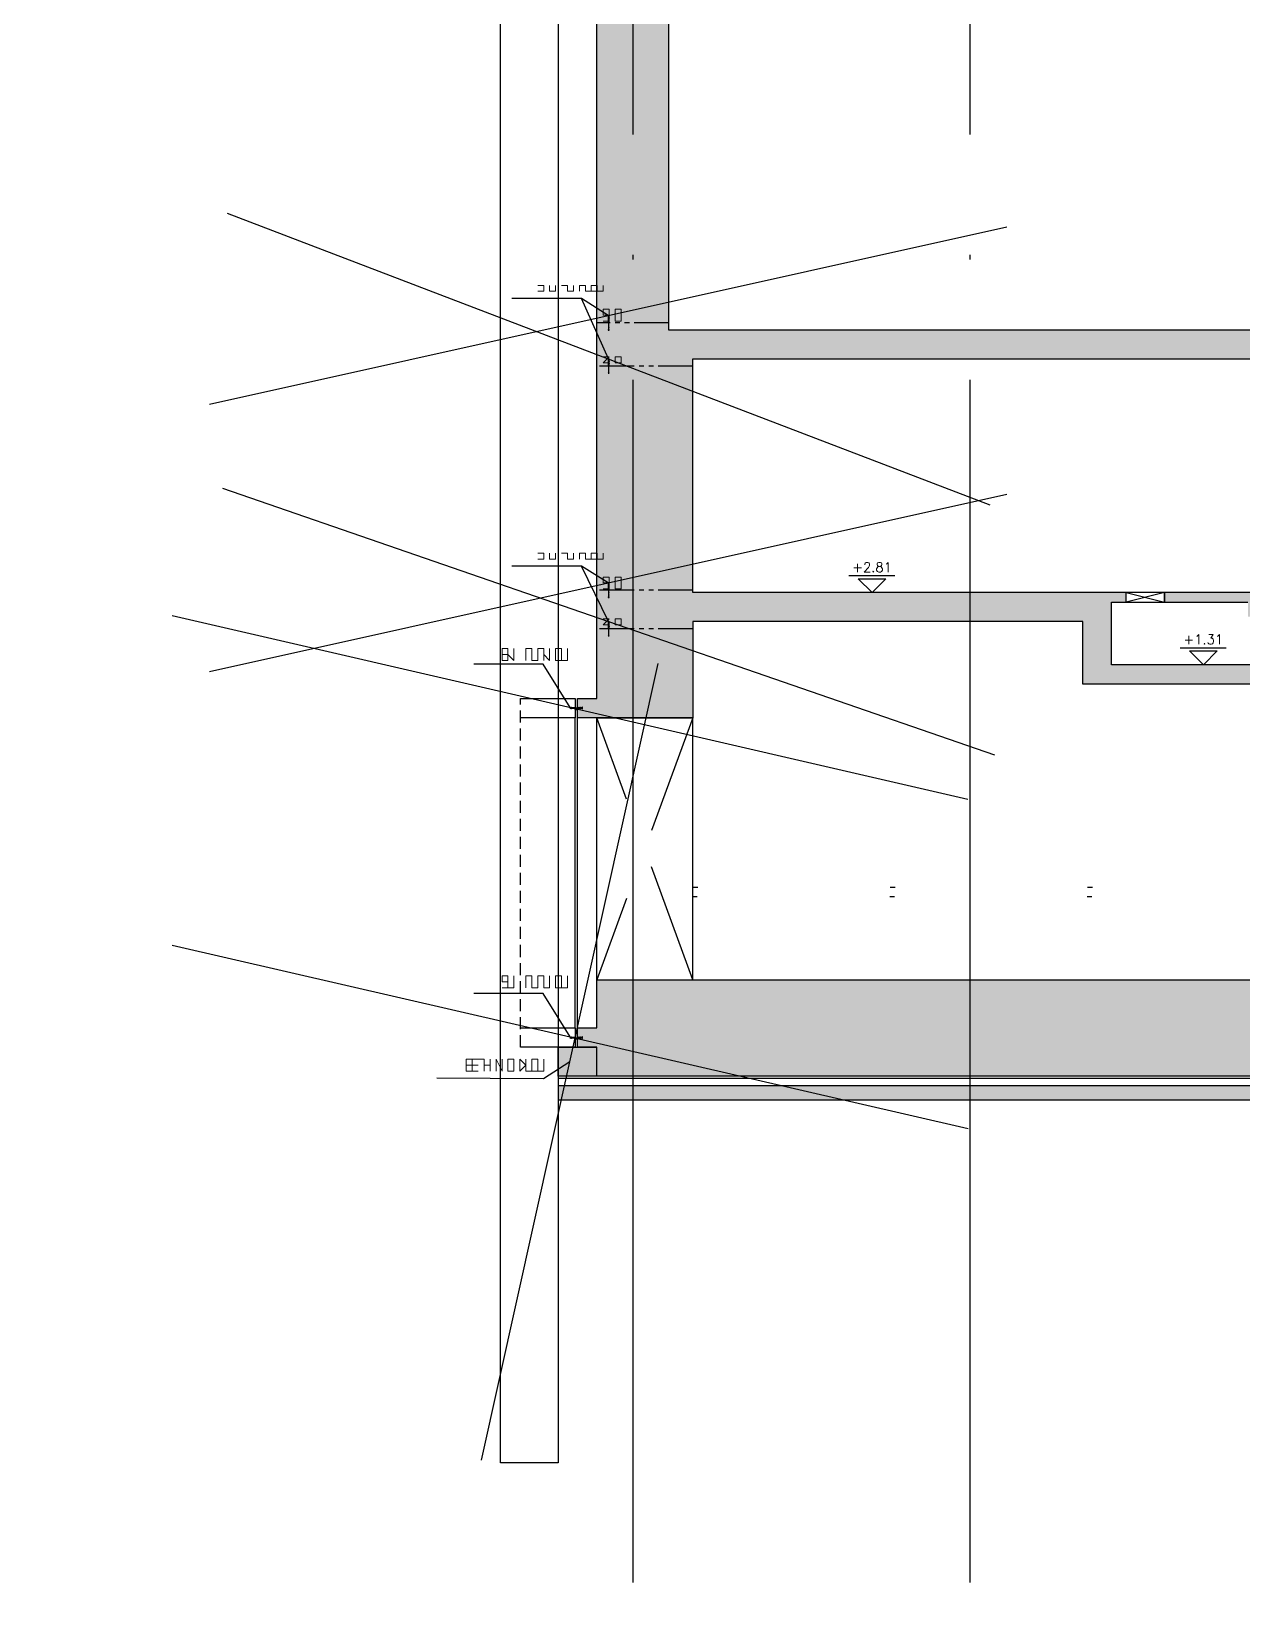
# Model space of a CAD drawing. Header units: millimetres. Extents: x 400382 to 401500, y 4543975 to 4544133.
# Drawn here: x 400897.22 to 400922.38, y 4544004.75 to 4544037.69 of the extents above; entities that cross this region are included whole.
import ezdxf
from ezdxf.enums import TextEntityAlignment as Align

# ---------------------------------------------------------------- set-up
doc = ezdxf.new("R2010")
doc.units = ezdxf.units.MM
for name, pattern in [('ACAD_ISO05W100', [33, 24, -3, 0, -3, 0, -3]), ('AKS', [3, 2.5, -0.25, 0, -0.25]), ('CIZGI', [0.4, 0.25, -0.15]), ('CONTINU', [0]), ('Dot', [4, 0, -4]), ('HIDDEN', [0.375, 0.25, -0.125]), ('UUC-ST-KAL-I05-101-U-000$0$ACAD_ISO05W100', [33, 24, -3, 0, -3, 0, -3])]:
    doc.linetypes.add(name, pattern=pattern)
for name, color, linetype in [('aks prota', 2, 'AKS'), ('görünüş prota', 4, 'Continuous'), ('inşaat derzi prota', 11, 'Continuous'), ('kesik prota', 2, 'CIZGI'), ('kesit prota', 1, 'Continuous'), ('kesit tarama prota', 252, 'Continuous'), ('kolon tarama prota', 252, 'Continuous'), ('kot prota', 4, 'Continuous'), ('not çizgisi prota', 4, 'Continuous'), ('PRT-CST-rc_level', 6, 'Continuous'), ('PRT-CST-rc_levermark', 4, 'Continuous'), ('st_s_su tutucu', 2, 'Continuous'), ('st_s_ölçü', 4, 'Continuous'), ('UUC-ST-KAL-I05-101-U-000$0$st_s_su tutucu', 2, 'Continuous')]:
    doc.layers.add(name, color=color, linetype=linetype)
doc.layers.add('PRT-KD-kazik', color=172, linetype='Continuous', lineweight=25)
doc.styles.add('OLCU', font='romanstw.shx')
doc.dimstyles.new('1-50', dxfattribs={"dimtxt": 10, "dimasz": 4, "dimexe": 4, "dimexo": 8, "dimgap": 4, "dimtad": 1, "dimdec": 1, "dimrnd": 0.05, "dimzin": 9, "dimdsep": 46, "dimtxsty": 'OLCU', "dimblk1": 'OBLIQUE', "dimblk2": 'OBLIQUE', "dimsah": 1, "dimcen": 2, "dimdle": 4, "dimclrd": 4, "dimclre": 4, "dimclrt": 3, "dimadec": 1, "dimazin": 0, "dimtfac": 1, "dimtdec": 1, "dimtix": 1, "dimtmove": 2, "dimatfit": 3, "dimldrblk": 'OBLIQUE', "dimfxl": 1, "dimtvp": 1, "dimtolj": 1, "dimtzin": 1, "dimarcsym": 0})

# ---------------------------------------------------------------- blocks, each defined once
blk = doc.blocks.new('_Oblique')
at = {"layer": 'st_s_ölçü', "lineweight": -2}
blk.add_line((-0.5, -0.5), (0.5, 0.5), dxfattribs=at)
blk = doc.blocks.new('KOTK5')
at = {"layer": 'PRT-CST-rc_levermark'}
blk.add_line((217, 160), (-213, 160), dxfattribs=at)
blk.add_lwpolyline([(130, 130), (-130, 130), (0, 0)], close=True, dxfattribs=at)
at = {"layer": 'PRT-CST-rc_level', "style": 'OLCU'}
blk.add_attdef('000.00', text='', height=90, dxfattribs=at).set_placement((0, 193), align=Align.CENTER)
blk = doc.blocks.new('D')
at = {"layer": 'st_s_su tutucu', "linetype": 'CONTINU', "ltscale": 0.2}
for p, q in [((-39987.8, 52508.2), (-39992.6, 52508.2)), ((-39992.6, 52508.2), (-39992.6, 52507.4)), ((-39992.6, 52507.4), (-39990.6, 52506.1)), ((-39992.6, 52449), (-39990.6, 52450.3)), ((-39992.6, 52448.2), (-39992.6, 52449)), ((-39987.8, 52448.2), (-39992.6, 52448.2)), ((-39990.6, 52478.7), (-39991.9, 52478.7)), ((-39991.9, 52478.7), (-39991.9, 52477.7)), ((-39991.9, 52477.7), (-39990.6, 52477.7)), ((-39990.6, 52498.5), (-39991.5, 52498.5)), ((-39991.5, 52498.5), (-39991.5, 52497.9)), ((-39991.5, 52497.9), (-39990.6, 52497.9)), ((-39990.6, 52488.5), (-39991.5, 52488.5)), ((-39991.5, 52488.5), (-39991.5, 52487.9)), ((-39991.5, 52487.9), (-39990.6, 52487.9)), ((-39991.5, 52467.9), (-39991.5, 52468.5)), ((-39991.5, 52468.5), (-39990.6, 52468.5)), ((-39990.6, 52467.9), (-39991.5, 52467.9)), ((-39991.5, 52457.9), (-39991.5, 52458.5)), ((-39991.5, 52458.5), (-39990.6, 52458.5)), ((-39990.6, 52457.9), (-39991.5, 52457.9)), ((-39990.6, 52506.1), (-39990.6, 52498.5)), ((-39990.6, 52497.9), (-39990.6, 52488.5)), ((-39990.6, 52487.9), (-39990.6, 52478.7)), ((-39990.6, 52468.5), (-39990.6, 52477.7)), ((-39990.6, 52458.5), (-39990.6, 52467.9)), ((-39990.6, 52450.3), (-39990.6, 52457.9)), ((-39989.8, 52506.1), (-39987.8, 52507.4)), ((-39989.8, 52498.5), (-39989.8, 52506.1)), ((-39988.9, 52498.5), (-39989.8, 52498.5)), ((-39989.8, 52488.5), (-39989.8, 52497.9)), ((-39989.8, 52497.9), (-39988.9, 52497.9)), ((-39988.9, 52488.5), (-39989.8, 52488.5)), ((-39989.8, 52478.7), (-39989.8, 52487.9)), ((-39989.8, 52487.9), (-39988.9, 52487.9)), ((-39988.5, 52478.7), (-39989.8, 52478.7)), ((-39989.8, 52477.7), (-39988.5, 52477.7)), ((-39989.8, 52477.7), (-39989.8, 52468.5)), ((-39989.8, 52468.5), (-39988.9, 52468.5)), ((-39988.9, 52467.9), (-39989.8, 52467.9)), ((-39989.8, 52467.9), (-39989.8, 52458.5)), ((-39989.8, 52458.5), (-39988.9, 52458.5)), ((-39988.9, 52457.9), (-39989.8, 52457.9)), ((-39989.8, 52457.9), (-39989.8, 52450.3)), ((-39989.8, 52450.3), (-39987.8, 52449)), ((-39988.9, 52497.9), (-39988.9, 52498.5)), ((-39988.9, 52487.9), (-39988.9, 52488.5)), ((-39988.9, 52468.5), (-39988.9, 52467.9)), ((-39988.9, 52458.5), (-39988.9, 52457.9)), ((-39988.5, 52477.7), (-39988.5, 52478.7)), ((-39987.8, 52507.4), (-39987.8, 52508.2)), ((-39987.8, 52449), (-39987.8, 52448.2))]:
    blk.add_line(p, q, dxfattribs=at)

msp = doc.modelspace()

# ---------------------------------------------------------------- hatches: boundary and pattern name
at = {"layer": 'kesit tarama prota'}
h = msp.add_hatch(color=256, dxfattribs=at)
h.dxf.hatch_style = 1
h.paths.add_polyline_path([(401014.165, 4544054.579), (400934.388, 4544054.579), (400934.388, 4544056.519), (400929.785, 4544056.519), (400929.785, 4544054.579), (400908.962, 4544054.579), (400908.962, 4544023.829), (400908.562, 4544023.829), (400908.562, 4544023.429), (400910.962, 4544023.429), (400910.962, 4544025.429), (400919.062, 4544025.429), (400919.062, 4544024.129), (400926.598, 4544024.129), (400926.598, 4544025.429), (401010.462, 4544025.429), (401010.462, 4544024.759), (401014.545, 4544024.759), (401014.545, 4544025.159), (401013.865, 4544025.159), (401013.865, 4544040.319), (401014.165, 4544040.319), (401014.165, 4544040.819), (400994.725, 4544040.819), (400994.725, 4544039.519), (400996.767, 4544039.519), (400996.767, 4544040.319), (401010.462, 4544040.319), (401010.462, 4544031.489), (401000.68, 4544031.489), (401000.68, 4544033.789), (401001.37, 4544033.789), (401001.37, 4544034.189), (400978.903, 4544034.189), (400978.903, 4544033.789), (400979.584, 4544033.789), (400979.584, 4544031.489), (400937.71, 4544031.489), (400950.406, 4544038.819), (400953.775, 4544038.819), (400953.775, 4544040.319), (400958.97, 4544040.319), (400958.97, 4544038.819), (400965.27, 4544038.819), (400965.27, 4544040.319), (400983.495, 4544040.319), (400983.495, 4544039.519), (400984.687, 4544039.519), (400984.687, 4544038.819), (400986.995, 4544038.819), (400994.638, 4544035.249), (400994.638, 4544035.827), (400989.836, 4544038.069), (400990.707, 4544038.069), (400991.546, 4544037.684), (400991.546, 4544038.029), (400991.546, 4544038.199), (400991.175, 4544038.199), (400991.175, 4544038.369), (400989.403, 4544038.369), (400989.403, 4544038.539), (400989.032, 4544038.539), (400989.032, 4544038.709), (400988.622, 4544038.709), (400988.622, 4544038.637), (400987.16, 4544039.319), (400985.538, 4544039.319), (400985.538, 4544040.819), (400965.957, 4544040.819), (400973.682, 4544045.279), (400977.705, 4544045.279), (400977.705, 4544046.779), (400984.007, 4544046.779), (400984.007, 4544045.779), (400985.028, 4544045.779), (400985.028, 4544046.779), (401014.165, 4544046.779), (401014.165, 4544047.279), (400974.881, 4544047.279), (400974.881, 4544047.129), (400974.591, 4544047.129), (400974.591, 4544046.959), (400974.301, 4544046.959), (400974.301, 4544046.789), (400974.011, 4544046.789), (400974.011, 4544046.619), (400973.721, 4544046.619), (400973.721, 4544046.449), (400973.431, 4544046.449), (400973.431, 4544046.279), (400973.141, 4544046.279), (400973.141, 4544046.109), (400972.851, 4544046.109), (400972.851, 4544045.939), (400972.561, 4544045.939), (400972.561, 4544045.769), (400972.271, 4544045.769), (400972.271, 4544045.599), (400971.981, 4544045.599), (400971.981, 4544045.429), (400971.691, 4544045.429), (400971.691, 4544045.259), (400971.401, 4544045.259), (400971.401, 4544045.089), (400970.211, 4544045.089), (400970.211, 4544044.919), (400969.921, 4544044.919), (400969.921, 4544044.749), (400969.631, 4544044.749), (400969.631, 4544044.579), (400969.341, 4544044.579), (400969.341, 4544044.409), (400969.051, 4544044.409), (400969.051, 4544044.239), (400968.761, 4544044.239), (400968.761, 4544044.069), (400968.471, 4544044.069), (400968.471, 4544043.899), (400968.181, 4544043.899), (400968.181, 4544043.729), (400967.891, 4544043.729), (400967.891, 4544043.559), (400967.601, 4544043.559), (400967.601, 4544043.389), (400967.311, 4544043.389), (400967.311, 4544043.219), (400967.021, 4544043.219), (400967.021, 4544043.049), (400966.731, 4544043.049), (400966.731, 4544042.879), (400965.541, 4544042.879), (400965.541, 4544042.709), (400965.251, 4544042.709), (400965.251, 4544042.539), (400964.961, 4544042.539), (400964.961, 4544042.369), (400964.671, 4544042.369), (400964.671, 4544042.199), (400964.381, 4544042.199), (400964.381, 4544042.029), (400964.091, 4544042.029), (400964.091, 4544041.859), (400963.801, 4544041.859), (400963.801, 4544041.689), (400963.511, 4544041.689), (400963.511, 4544041.519), (400963.221, 4544041.519), (400963.221, 4544041.349), (400962.931, 4544041.349), (400962.931, 4544041.179), (400962.641, 4544041.179), (400962.641, 4544041.009), (400962.351, 4544041.009), (400962.351, 4544040.819), (400960.595, 4544040.819), (400960.595, 4544040.619), (400962.361, 4544040.619), (400962.361, 4544039.319), (400959.47, 4544039.319), (400959.47, 4544040.619), (400959.795, 4544040.619), (400959.795, 4544040.819), (400952.483, 4544040.819), (400952.483, 4544040.669), (400952.193, 4544040.669), (400952.193, 4544040.499), (400951.903, 4544040.499), (400951.903, 4544040.329), (400951.613, 4544040.329), (400951.613, 4544040.159), (400951.323, 4544040.159), (400951.323, 4544039.989), (400951.033, 4544039.989), (400951.033, 4544039.819), (400950.743, 4544039.819), (400950.743, 4544039.649), (400950.453, 4544039.649), (400950.453, 4544039.479), (400950.163, 4544039.479), (400950.163, 4544039.309), (400949.873, 4544039.309), (400949.873, 4544039.139), (400949.583, 4544039.139), (400949.583, 4544038.969), (400949.293, 4544038.969), (400949.293, 4544038.799), (400949.003, 4544038.799), (400949.003, 4544038.629), (400948.713, 4544038.629), (400948.713, 4544038.459), (400947.513, 4544038.459), (400947.513, 4544038.289), (400947.223, 4544038.289), (400947.223, 4544038.119), (400946.933, 4544038.119), (400946.933, 4544037.949), (400946.643, 4544037.949), (400946.643, 4544037.779), (400946.353, 4544037.779), (400946.353, 4544037.609), (400946.063, 4544037.609), (400946.063, 4544037.439), (400945.773, 4544037.439), (400945.773, 4544037.269), (400945.483, 4544037.269), (400945.483, 4544037.099), (400945.193, 4544037.099), (400945.193, 4544036.929), (400944.903, 4544036.929), (400944.903, 4544036.759), (400944.613, 4544036.759), (400944.613, 4544036.589), (400944.323, 4544036.589), (400944.323, 4544036.419), (400944.033, 4544036.419), (400944.033, 4544036.249), (400943.743, 4544036.249), (400943.743, 4544036.079), (400942.543, 4544036.079), (400942.543, 4544035.909), (400942.253, 4544035.909), (400942.253, 4544035.739), (400941.963, 4544035.739), (400941.963, 4544035.569), (400941.673, 4544035.569), (400941.673, 4544035.399), (400941.383, 4544035.399), (400941.383, 4544035.229), (400941.093, 4544035.229), (400941.093, 4544035.059), (400940.803, 4544035.059), (400940.803, 4544034.889), (400940.513, 4544034.889), (400940.513, 4544034.719), (400940.223, 4544034.719), (400940.223, 4544034.549), (400939.933, 4544034.549), (400939.933, 4544034.379), (400939.643, 4544034.379), (400939.643, 4544034.209), (400939.353, 4544034.209), (400939.353, 4544034.039), (400939.063, 4544034.039), (400939.063, 4544033.869), (400938.773, 4544033.869), (400938.773, 4544033.699), (400937.573, 4544033.699), (400937.573, 4544033.529), (400937.283, 4544033.529), (400937.283, 4544033.359), (400936.993, 4544033.359), (400936.993, 4544033.189), (400936.703, 4544033.189), (400936.703, 4544033.019), (400936.413, 4544033.019), (400936.413, 4544032.849), (400936.123, 4544032.849), (400936.123, 4544032.679), (400935.833, 4544032.679), (400935.833, 4544032.509), (400935.543, 4544032.509), (400935.543, 4544032.339), (400935.253, 4544032.339), (400935.253, 4544032.169), (400934.963, 4544032.169), (400934.963, 4544031.999), (400934.673, 4544031.999), (400934.673, 4544031.829), (400934.383, 4544031.829), (400934.383, 4544031.659), (400934.093, 4544031.659), (400934.093, 4544031.489), (400933.803, 4544031.489), (400933.803, 4544031.319), (400933.513, 4544031.319), (400933.513, 4544031.149), (400932.313, 4544031.149), (400932.313, 4544030.979), (400932.023, 4544030.979), (400932.023, 4544030.809), (400931.733, 4544030.809), (400931.733, 4544030.639), (400931.443, 4544030.639), (400931.443, 4544030.469), (400931.153, 4544030.469), (400931.153, 4544030.299), (400930.863, 4544030.299), (400930.863, 4544030.129), (400930.573, 4544030.129), (400930.573, 4544029.959), (400930.283, 4544029.959), (400930.283, 4544029.789), (400929.993, 4544029.789), (400929.993, 4544029.619), (400929.703, 4544029.619), (400929.703, 4544029.449), (400929.413, 4544029.449), (400929.413, 4544029.279), (400929.123, 4544029.279), (400929.123, 4544029.109), (400928.833, 4544029.109), (400928.833, 4544028.939), (400928.543, 4544028.939), (400928.543, 4544028.769), (400928.253, 4544028.769), (400928.253, 4544028.599), (400927.053, 4544028.599), (400927.053, 4544028.429), (400926.763, 4544028.429), (400926.763, 4544028.259), (400926.473, 4544028.259), (400926.473, 4544028.089), (400926.183, 4544028.089), (400926.183, 4544027.919), (400925.893, 4544027.919), (400925.893, 4544027.749), (400925.603, 4544027.749), (400925.603, 4544027.579), (400925.313, 4544027.579), (400925.313, 4544027.409), (400925.023, 4544027.409), (400925.023, 4544027.239), (400924.733, 4544027.239), (400924.733, 4544027.069), (400924.443, 4544027.069), (400924.443, 4544026.899), (400924.153, 4544026.899), (400924.153, 4544026.729), (400923.863, 4544026.729), (400923.863, 4544026.559), (400923.573, 4544026.559), (400923.573, 4544026.389), (400923.283, 4544026.389), (400923.283, 4544026.219), (400922.993, 4544026.219), (400922.993, 4544025.729), (400922.693, 4544025.729), (400922.693, 4544026.029), (400920.762, 4544026.029), (400920.762, 4544025.829), (400922.493, 4544025.829), (400922.493, 4544025.529), (400922.993, 4544025.529), (400922.993, 4544024.529), (400919.662, 4544024.529), (400919.662, 4544025.829), (400919.962, 4544025.829), (400919.962, 4544026.029), (400910.962, 4544026.029), (400910.962, 4544030.889), (400922.612, 4544030.889), (400922.612, 4544030.489), (400923.812, 4544030.489), (400923.812, 4544031.489), (400910.462, 4544031.489), (400910.462, 4544040.319), (400918.012, 4544040.319), (400918.012, 4544038.819), (400922.745, 4544038.819), (400925.343, 4544040.319), (400939.112, 4544040.319), (400939.112, 4544039.619), (400939.712, 4544039.619), (400939.712, 4544040.819), (400926.209, 4544040.819), (400933.934, 4544045.279), (400937.897, 4544045.279), (400937.897, 4544046.779), (400965.712, 4544046.779), (400965.712, 4544047.279), (400935.093, 4544047.279), (400935.093, 4544047.129), (400934.803, 4544047.129), (400934.803, 4544046.959), (400934.513, 4544046.959), (400934.513, 4544046.789), (400934.223, 4544046.789), (400934.223, 4544046.619), (400933.933, 4544046.619), (400933.933, 4544046.449), (400933.643, 4544046.449), (400933.643, 4544046.279), (400933.353, 4544046.279), (400933.353, 4544046.109), (400933.063, 4544046.109), (400933.063, 4544045.939), (400932.773, 4544045.939), (400932.773, 4544045.769), (400932.483, 4544045.769), (400932.483, 4544045.599), (400932.193, 4544045.599), (400932.193, 4544045.429), (400931.903, 4544045.429), (400931.903, 4544045.259), (400931.613, 4544045.259), (400931.613, 4544045.089), (400930.413, 4544045.089), (400930.413, 4544044.919), (400930.123, 4544044.919), (400930.123, 4544044.749), (400929.833, 4544044.749), (400929.833, 4544044.579), (400929.543, 4544044.579), (400929.543, 4544044.409), (400929.253, 4544044.409), (400929.253, 4544044.239), (400928.963, 4544044.239), (400928.963, 4544044.069), (400928.673, 4544044.069), (400928.673, 4544043.899), (400928.383, 4544043.899), (400928.383, 4544043.729), (400928.093, 4544043.729), (400928.093, 4544043.559), (400927.803, 4544043.559), (400927.803, 4544043.389), (400927.513, 4544043.389), (400927.513, 4544043.219), (400927.223, 4544043.219), (400927.223, 4544043.049), (400926.933, 4544043.049), (400926.933, 4544042.879), (400925.733, 4544042.879), (400925.733, 4544042.709), (400925.443, 4544042.709), (400925.443, 4544042.539), (400925.153, 4544042.539), (400925.153, 4544042.369), (400924.863, 4544042.369), (400924.863, 4544042.199), (400924.573, 4544042.199), (400924.573, 4544042.029), (400924.283, 4544042.029), (400924.283, 4544041.859), (400923.993, 4544041.859), (400923.993, 4544041.689), (400923.703, 4544041.689), (400923.703, 4544041.519), (400923.413, 4544041.519), (400923.413, 4544041.349), (400923.123, 4544041.349), (400923.123, 4544041.179), (400922.833, 4544041.179), (400922.833, 4544041.009), (400922.543, 4544041.009), (400922.543, 4544040.819), (400920.762, 4544040.819), (400920.762, 4544040.619), (400922.553, 4544040.619), (400922.553, 4544039.319), (400918.512, 4544039.319), (400918.512, 4544040.319), (400919.662, 4544040.319), (400919.662, 4544040.619), (400919.962, 4544040.619), (400919.962, 4544040.819), (400910.462, 4544040.819), (400910.462, 4544046.779), (400922.612, 4544046.779), (400922.612, 4544046.279), (400923.212, 4544046.279), (400923.212, 4544047.279), (400910.462, 4544047.279), (400910.462, 4544053.379), (400930.285, 4544053.379), (400930.285, 4544056.019), (400933.888, 4544056.019), (400933.888, 4544053.379), (401014.165, 4544053.379)])
h.paths.add_polyline_path([(400937.397, 4544047.079), (400937.397, 4544045.779), (400933.185, 4544045.779), (400935.403, 4544047.079)], flags=16)
h.paths.add_polyline_path([(400931.623, 4544044.889), (400931.623, 4544044.522), (400927.243, 4544041.993), (400927.243, 4544042.829), (400930.757, 4544044.889)], flags=16)
h.paths.add_polyline_path([(400950.575, 4544039.319), (400952.793, 4544040.619), (400953.275, 4544040.619), (400953.275, 4544039.319)], flags=16)
h.paths.add_polyline_path([(400942.887, 4544035.879), (400943.743, 4544035.879), (400943.743, 4544035.55), (400939.073, 4544032.853), (400939.073, 4544033.643)], flags=16)
h.paths.add_polyline_path([(400926.943, 4544042.679), (400926.943, 4544041.82), (400922.853, 4544039.459), (400922.853, 4544040.789), (400926.077, 4544042.679)], flags=16)
h.paths.add_polyline_path([(400938.773, 4544033.499), (400938.773, 4544032.68), (400936.71, 4544031.489), (400935.055, 4544031.489), (400935.055, 4544031.822), (400937.917, 4544033.499)], flags=16)
h.paths.add_polyline_path([(400964.697, 4544030.889), (400964.697, 4544030.489), (401010.462, 4544030.489), (401010.462, 4544026.029), (400926.598, 4544026.029), (400935.016, 4544030.889), (400937.712, 4544030.889), (400937.712, 4544030.489), (400938.312, 4544030.489), (400938.312, 4544030.889)], flags=16)
h.paths.add_polyline_path([(400933.523, 4544030.949), (400933.523, 4544030.605), (400928.553, 4544027.735), (400928.553, 4544028.543), (400932.657, 4544030.949)], flags=16)
h.paths.add_polyline_path([(400962.661, 4544040.789), (400965.885, 4544042.679), (400966.731, 4544042.679), (400966.731, 4544041.843), (400964.77, 4544040.711), (400964.77, 4544039.319), (400962.661, 4544039.319)], flags=16)
h.paths.add_polyline_path([(400967.031, 4544042.823), (400970.555, 4544044.889), (400971.401, 4544044.889), (400971.401, 4544044.539), (400967.031, 4544042.016)], flags=16)
h.paths.add_polyline_path([(400928.253, 4544028.399), (400928.253, 4544027.562), (400925.798, 4544026.145), (400925.798, 4544024.529), (400923.293, 4544024.529), (400923.293, 4544025.993), (400927.397, 4544028.399)], flags=16)
h.paths.add_polyline_path([(400973.548, 4544046.116), (400975.191, 4544047.079), (400977.205, 4544047.079), (400977.205, 4544045.779), (400973.548, 4544045.779)], flags=16)
h.paths.add_polyline_path([(400980.094, 4544033.789), (401000.17, 4544033.789), (401000.17, 4544031.489), (400980.094, 4544031.489)], flags=16)
h = msp.add_hatch(color=256, dxfattribs=at)
h.dxf.hatch_style = 1
h.paths.add_polyline_path([(401014.545, 4544017.187), (401013.865, 4544017.187), (401013.865, 4544017.979), (400910.598, 4544017.979), (400910.462, 4544017.979), (400910.462, 4544017.979), (400908.962, 4544017.979), (400908.962, 4544016.979), (400908.562, 4544016.979), (400908.562, 4544016.579), (400908.962, 4544016.579), (400908.962, 4544015.979), (400978.373, 4544015.979), (400978.648, 4544015.429), (401001.615, 4544015.429), (401001.89, 4544015.979), (401013.865, 4544015.979), (401013.865, 4544016.787), (401014.545, 4544016.787)])
h = msp.add_hatch(color=256, dxfattribs=at)
h.dxf.hatch_style = 1
h.paths.add_polyline_path([(400908.962, 4544016.579), (400908.162, 4544016.579), (400908.162, 4544015.979), (400908.962, 4544015.979)])
h = msp.add_hatch(dxfattribs=at)
h.set_pattern_fill('AR-CONC', color=253, scale=0.001)
h.set_pattern_definition([(50, (401082.28934, 4543709.78751), (0.18218467, -0.015939086), [0.01905, -0.20955]), (355, (401082.28934, 4543709.7875), (-0.03524342, 0.19105685), [0.01524, -0.16764058]), (100.451445, (401082.30452, 4543709.78618), (0.14694125, 0.17511775), [0.01619001, -0.17809024]), (46.1842, (401082.28934, 4543709.8383), (0.27107904, -0.04204233), [0.028575, -0.314325]), (96.63556, (401082.31193, 4543709.8348), (0.23740413, 0.24742612), [0.02428502, -0.2671356]), (351.18415, (401082.28934, 4543709.8383), (0.23740413, 0.24742612), [0.02285997, -0.25145973]), (21, (401082.31474, 4543709.82561), (0.15161439, -0.1022652), [0.01905, -0.20955]), (326, (401082.31474, 4543709.8256), (0.06180203, 0.18418797), [0.01524, -0.16764]), (71.451445, (401082.32738, 4543709.81709), (0.21341642, 0.08192277), [0.01619001, -0.17808994]), (37.5, (401082.28934, 4543709.78751), (0.003088603, 0.084555039), [0, -0.165608, 0, -0.17018, 0, -0.168275]), (7.5, (401082.28934, 4543709.78751), (0.066819663, 0.100180575), [0, -0.097028, 0, -0.161798, 0, -0.064135]), (327.5, (401082.2327, 4543709.78751), (0.135590595, -0.005728744), [0, -0.0635, 0, -0.19812, 0, -0.26289]), (317.5, (401082.2073, 4543709.78751), (0.14812918, 0.02542649), [0, -0.08255, 0, -0.131572, 0, -0.18669])])
h.paths.add_polyline_path([(401001.924, 4544014.929), (401002.199, 4544015.479), (401014.665, 4544015.479), (401014.665, 4544015.779), (401002.014, 4544015.779), (401001.739, 4544015.229), (400978.524, 4544015.229), (400978.249, 4544015.779), (400908.162, 4544015.779), (400908.162, 4544015.479), (400978.064, 4544015.479), (400978.339, 4544014.929)])

# ---------------------------------------------------------------- linework, layer by layer
at = {"layer": 'aks prota', "ltscale": 10}
for p, q in [((400909.712, 4544060.553), (400909.712, 4544004.747)), ((400916.712, 4544060.553), (400916.712, 4544004.747))]:
    msp.add_line(p, q, dxfattribs=at)
at = {"layer": 'görünüş prota', "color": 4}
msp.add_line((400910.962, 4544017.979), (400910.962, 4544023.429), dxfattribs=at)
at = {"layer": 'görünüş prota', "color": 4, "linetype": 'Dot'}
for p, q in [((400910.962, 4544019.909), (401010.462, 4544019.909)), ((400910.951, 4544019.709), (401010.452, 4544019.709))]:
    msp.add_line(p, q, dxfattribs=at)
at = {"layer": 'görünüş prota', "color": 4}
for points in [[(400920.762, 4544026.029), (400919.962, 4544026.029)], [(400919.962, 4544025.829), (400920.762, 4544025.829)], [(400908.562, 4544016.979), (400908.562, 4544023.429)], [(400908.962, 4544017.979), (400908.962, 4544023.429)]]:
    msp.add_lwpolyline(points, dxfattribs=at)
at = {"layer": 'görünüş prota'}
for points in [[(400908.962, 4544015.979), (400908.162, 4544015.979), (400908.162, 4544015.479)], [(401014.665, 4544015.929), (401001.921, 4544015.929), (401001.646, 4544015.379), (400978.617, 4544015.379), (400978.342, 4544015.929), (400908.162, 4544015.929)], [(401014.665, 4544015.779), (401002.014, 4544015.779), (401001.739, 4544015.229), (400978.524, 4544015.229), (400978.249, 4544015.779), (400908.162, 4544015.779)], [(401014.665, 4544015.479), (401002.199, 4544015.479), (401001.924, 4544014.929), (400978.339, 4544014.929), (400978.064, 4544015.479), (400908.162, 4544015.479)]]:
    msp.add_lwpolyline(points, dxfattribs=at)
at = {"layer": 'inşaat derzi prota', "linetype": 'ACAD_ISO05W100', "ltscale": 0.03}
for points in [[(400910.462, 4544031.639), (400908.962, 4544031.639)], [(400910.962, 4544030.739), (400908.962, 4544030.739)], [(400910.962, 4544026.079), (400908.962, 4544026.079)], [(400910.962, 4544025.279), (400908.962, 4544025.279)]]:
    msp.add_lwpolyline(points, dxfattribs=at)
at = {"layer": 'kesik prota', "ltscale": 10}
for points in [[(400919.962, 4544026.029), (400920.762, 4544025.829), (400920.762, 4544026.029), (400919.962, 4544025.829), (400919.962, 4544026.029)], [(400910.962, 4544017.979), (400908.962, 4544023.429), (400910.962, 4544023.429), (400908.962, 4544017.979)]]:
    msp.add_lwpolyline(points, dxfattribs=at)
at = {"layer": 'kesit prota', "color": 1}
for p, q in [((400908.962, 4544023.829), (400908.962, 4544054.579)), ((400919.062, 4544025.429), (400910.962, 4544025.429)), ((400910.962, 4544025.429), (400910.962, 4544023.429)), ((400919.062, 4544024.129), (400919.062, 4544025.429)), ((400926.598, 4544024.129), (400919.062, 4544024.129)), ((400908.562, 4544023.429), (400908.562, 4544023.829)), ((400908.562, 4544023.829), (400908.962, 4544023.829)), ((400910.962, 4544023.429), (400908.562, 4544023.429))]:
    msp.add_line(p, q, dxfattribs=at)
for points in [[(400923.812, 4544031.489), (400910.462, 4544031.489), (400910.462, 4544040.319), (400918.012, 4544040.319), (400918.012, 4544038.819), (400922.745, 4544038.819)], [(400922.993, 4544024.529), (400919.662, 4544024.529), (400919.662, 4544025.829), (400919.962, 4544025.829), (400919.962, 4544026.029), (400910.962, 4544026.029), (400910.962, 4544030.889), (400922.612, 4544030.889)], [(400922.693, 4544026.029), (400920.762, 4544026.029), (400920.762, 4544025.829), (400922.493, 4544025.829)], [(400908.962, 4544016.579), (400908.562, 4544016.579), (400908.562, 4544016.979), (400908.962, 4544016.979), (400908.962, 4544017.979), (400910.462, 4544017.979), (400910.462, 4544017.979), (401013.865, 4544017.979), (401013.865, 4544017.187), (401014.545, 4544017.187), (401014.545, 4544016.787), (401013.865, 4544016.787), (401013.865, 4544015.979), (401001.89, 4544015.979), (401001.615, 4544015.429), (400978.648, 4544015.429)], [(400908.962, 4544015.979), (400908.162, 4544015.979), (400908.162, 4544016.579), (400908.962, 4544016.579)], [(400978.648, 4544015.429), (400978.373, 4544015.979), (400908.962, 4544015.979), (400908.962, 4544016.579)]]:
    msp.add_lwpolyline(points, dxfattribs=at)
at = {"layer": 'kolon tarama prota'}
msp.add_line((400908.512, 4544016.979), (400908.512, 4544023.429), dxfattribs=at)
for points in [[(400907.375, 4544023.829), (400908.512, 4544023.829), (400908.512, 4544023.429), (400907.375, 4544023.429)], [(400907.375, 4544016.979), (400908.512, 4544016.979), (400908.512, 4544016.579), (400907.375, 4544016.579)]]:
    msp.add_lwpolyline(points, dxfattribs=at)
at = {"layer": 'kolon tarama prota', "linetype": 'HIDDEN'}
msp.add_lwpolyline([(400907.375, 4544016.579), (400907.375, 4544023.829)], dxfattribs=at)
at = {"layer": 'PRT-KD-kazik', "color": 3}
msp.add_lwpolyline([(400906.962, 4544052.239), (400908.162, 4544052.239), (400908.162, 4544007.939), (400906.962, 4544007.939)], close=True, dxfattribs=at)
at = {"layer": 'st_s_ölçü', "color": 6, "lineweight": 0}
for points in [[(400907.86, 4544032.418), (400907.736, 4544032.418), (400907.86, 4544032.418), (400907.86, 4544032.294), (400907.736, 4544032.294)], [(400907.984, 4544032.418), (400907.984, 4544032.294), (400908.107, 4544032.294), (400908.107, 4544032.418)], [(400908.231, 4544032.418), (400908.355, 4544032.418)], [(400908.355, 4544032.418), (400908.355, 4544032.294)], [(400908.355, 4544032.418), (400908.355, 4544032.294), (400908.479, 4544032.294), (400908.479, 4544032.418)], [(400908.603, 4544032.418), (400908.603, 4544032.294)], [(400908.603, 4544032.418), (400908.726, 4544032.418)], [(400908.726, 4544032.418), (400908.726, 4544032.294), (400908.85, 4544032.294), (400908.85, 4544032.418)], [(400908.974, 4544032.418), (400908.85, 4544032.418), (400908.85, 4544032.294), (400908.974, 4544032.294)], [(400908.974, 4544032.418), (400908.974, 4544032.294), (400909.098, 4544032.294), (400909.098, 4544032.418)], [(400909.098, 4544030.933), (400909.221, 4544030.933), (400909.098, 4544030.809)], [(400907.86, 4544026.849), (400907.736, 4544026.849), (400907.86, 4544026.849), (400907.86, 4544026.725), (400907.736, 4544026.725)], [(400907.984, 4544026.849), (400907.984, 4544026.725), (400908.107, 4544026.725), (400908.107, 4544026.849)], [(400908.231, 4544026.849), (400908.355, 4544026.849)], [(400908.355, 4544026.849), (400908.355, 4544026.725)], [(400908.355, 4544026.849), (400908.355, 4544026.725), (400908.479, 4544026.725), (400908.479, 4544026.849)], [(400908.603, 4544026.849), (400908.603, 4544026.725)], [(400908.603, 4544026.849), (400908.726, 4544026.849)], [(400908.726, 4544026.849), (400908.726, 4544026.725), (400908.85, 4544026.725), (400908.85, 4544026.849)], [(400908.974, 4544026.849), (400908.85, 4544026.849), (400908.85, 4544026.725), (400908.974, 4544026.725)], [(400908.974, 4544026.849), (400908.974, 4544026.725), (400909.098, 4544026.725), (400909.098, 4544026.849)], [(400909.098, 4544025.487), (400909.221, 4544025.487), (400909.098, 4544025.363)], [(400907.117, 4544024.868), (400906.994, 4544024.868), (400906.994, 4544024.745), (400907.117, 4544024.745), (400907.117, 4544024.621), (400906.994, 4544024.621), (400906.994, 4544024.745)], [(400907.117, 4544024.868), (400907.117, 4544024.745), (400907.241, 4544024.621), (400907.241, 4544024.745), (400907.241, 4544024.868)], [(400907.489, 4544024.868), (400907.489, 4544024.621)], [(400907.489, 4544024.868), (400907.612, 4544024.868)], [(400907.612, 4544024.868), (400907.612, 4544024.745), (400907.612, 4544024.621), (400907.736, 4544024.621), (400907.736, 4544024.745), (400907.736, 4544024.868)], [(400907.736, 4544024.868), (400907.86, 4544024.868)], [(400907.86, 4544024.868), (400907.86, 4544024.621)], [(400907.86, 4544024.868), (400907.86, 4544024.745), (400907.984, 4544024.621), (400907.984, 4544024.745), (400907.984, 4544024.868)], [(400908.231, 4544024.868), (400908.107, 4544024.868), (400908.107, 4544024.745), (400908.107, 4544024.621), (400908.231, 4544024.621), (400908.231, 4544024.745)], [(400908.231, 4544024.868), (400908.231, 4544024.745), (400908.231, 4544024.621), (400908.355, 4544024.621), (400908.355, 4544024.745), (400908.355, 4544024.868)], [(400907.117, 4544017.938), (400907.117, 4544018.062), (400906.994, 4544018.062), (400906.994, 4544017.938), (400907.117, 4544017.938), (400907.117, 4544017.814), (400906.994, 4544017.814)], [(400907.117, 4544018.062), (400907.117, 4544017.814), (400907.241, 4544017.814), (400907.241, 4544018.062)], [(400907.489, 4544018.062), (400907.489, 4544017.814)], [(400907.489, 4544018.062), (400907.612, 4544018.062)], [(400907.612, 4544018.062), (400907.612, 4544017.814), (400907.736, 4544017.814), (400907.736, 4544018.062)], [(400907.736, 4544018.062), (400907.86, 4544018.062)], [(400907.86, 4544018.062), (400907.86, 4544017.814)], [(400907.86, 4544018.062), (400907.86, 4544017.814), (400907.984, 4544017.814), (400907.984, 4544018.062)], [(400908.231, 4544017.938), (400908.231, 4544018.062), (400908.107, 4544018.062), (400908.107, 4544017.938), (400908.107, 4544017.814), (400908.231, 4544017.814)], [(400908.231, 4544018.062), (400908.231, 4544017.814), (400908.355, 4544017.814), (400908.355, 4544018.062)], [(400906.251, 4544016.081), (400906.251, 4544016.329), (400906.375, 4544016.329), (400906.375, 4544016.205), (400906.251, 4544016.205)], [(400906.375, 4544016.081), (400906.375, 4544016.329), (400906.499, 4544016.329)], [(400906.499, 4544016.329), (400906.622, 4544016.329)], [(400906.622, 4544016.329), (400906.622, 4544016.081)], [(400906.87, 4544016.081), (400906.87, 4544016.329), (400906.994, 4544016.081), (400906.994, 4544016.329)], [(400907.489, 4544016.329), (400907.489, 4544016.081), (400907.612, 4544016.081)], [(400907.736, 4544016.329), (400907.736, 4544016.205), (400907.736, 4544016.081), (400907.86, 4544016.081), (400907.86, 4544016.205), (400907.86, 4544016.329)], [(400906.251, 4544016.205), (400906.375, 4544016.205), (400906.375, 4544016.081), (400906.251, 4544016.081)], [(400906.375, 4544016.205), (400906.499, 4544016.205)], [(400906.375, 4544016.081), (400906.499, 4544016.081)]]:
    msp.add_lwpolyline(points, dxfattribs=at)
for points in [[(400909.098, 4544031.799), (400909.098, 4544031.923), (400909.221, 4544031.923), (400909.221, 4544031.799), (400909.098, 4544031.799)], [(400909.345, 4544031.675), (400909.345, 4544031.923), (400909.469, 4544031.923), (400909.469, 4544031.799), (400909.469, 4544031.675), (400909.345, 4544031.675)], [(400909.098, 4544031.675), (400909.221, 4544031.675), (400909.098, 4544031.675)], [(400909.098, 4544030.809), (400909.221, 4544030.809), (400909.098, 4544030.809)], [(400909.345, 4544030.809), (400909.345, 4544030.933), (400909.469, 4544030.933), (400909.469, 4544030.809), (400909.345, 4544030.809)], [(400909.098, 4544026.23), (400909.098, 4544026.354), (400909.221, 4544026.354), (400909.221, 4544026.23), (400909.098, 4544026.23)], [(400909.345, 4544026.106), (400909.345, 4544026.354), (400909.469, 4544026.354), (400909.469, 4544026.23), (400909.469, 4544026.106), (400909.345, 4544026.106)], [(400909.098, 4544026.106), (400909.221, 4544026.106), (400909.098, 4544026.106)], [(400909.345, 4544025.363), (400909.345, 4544025.487), (400909.469, 4544025.487), (400909.469, 4544025.363), (400909.345, 4544025.363)], [(400909.098, 4544025.363), (400909.221, 4544025.363), (400909.098, 4544025.363)], [(400906.746, 4544016.329), (400906.746, 4544016.205), (400906.622, 4544016.205), (400906.746, 4544016.205), (400906.746, 4544016.081), (400906.746, 4544016.205), (400906.746, 4544016.329)], [(400907.117, 4544016.081), (400907.117, 4544016.329), (400907.241, 4544016.329), (400907.241, 4544016.205), (400907.241, 4544016.081), (400907.117, 4544016.081)], [(400907.365, 4544016.329), (400907.365, 4544016.205), (400907.365, 4544016.081), (400907.489, 4544016.205), (400907.365, 4544016.329)], [(400907.736, 4544016.205), (400907.736, 4544016.329), (400907.612, 4544016.329), (400907.612, 4544016.205), (400907.612, 4544016.081), (400907.736, 4544016.081), (400907.736, 4544016.205)]]:
    msp.add_lwpolyline(points, close=True, dxfattribs=at)
at = {"layer": 'UUC-ST-KAL-I05-101-U-000$0$st_s_su tutucu', "linetype": 'UUC-ST-KAL-I05-101-U-000$0$ACAD_ISO05W100', "ltscale": 0.05}
for points in [[(400908.556, 4544023.609, -0.57735), (400908.554, 4544023.606), (400908.519, 4544023.606, -0.57735), (400908.518, 4544023.609), (400908.53, 4544023.629, 0.57735), (400908.528, 4544023.632), (400908.482, 4544023.632), (400908.482, 4544023.638), (400908.478, 4544023.638), (400908.478, 4544023.632), (400908.445, 4544023.632), (400908.445, 4544023.638), (400908.441, 4544023.638), (400908.441, 4544023.632), (400908.421, 4544023.632), (400908.412, 4544023.645), (400908.407, 4544023.645), (400908.407, 4544023.614), (400908.412, 4544023.614), (400908.421, 4544023.627), (400908.441, 4544023.627), (400908.441, 4544023.621), (400908.445, 4544023.621), (400908.445, 4544023.627), (400908.478, 4544023.627), (400908.478, 4544023.621), (400908.482, 4544023.621), (400908.482, 4544023.627), (400908.52, 4544023.627, -0.57735), (400908.522, 4544023.624), (400908.51, 4544023.604, 0.57735), (400908.512, 4544023.602), (400908.562, 4544023.602, 0.57735), (400908.563, 4544023.604), (400908.552, 4544023.624, -0.57735), (400908.553, 4544023.627), (400908.591, 4544023.627), (400908.591, 4544023.621), (400908.595, 4544023.621), (400908.595, 4544023.627), (400908.628, 4544023.627), (400908.628, 4544023.621), (400908.632, 4544023.621), (400908.632, 4544023.627), (400908.653, 4544023.627), (400908.662, 4544023.614), (400908.667, 4544023.614), (400908.667, 4544023.645), (400908.662, 4544023.645), (400908.653, 4544023.632), (400908.632, 4544023.632), (400908.632, 4544023.638), (400908.628, 4544023.638), (400908.628, 4544023.632), (400908.595, 4544023.632), (400908.595, 4544023.638), (400908.591, 4544023.638), (400908.591, 4544023.632), (400908.545, 4544023.632, 0.57735), (400908.544, 4544023.629)], [(400908.556, 4544016.758, -0.57735), (400908.554, 4544016.755), (400908.519, 4544016.755, -0.57735), (400908.518, 4544016.758), (400908.53, 4544016.778, 0.57735), (400908.528, 4544016.781), (400908.482, 4544016.781), (400908.482, 4544016.787), (400908.478, 4544016.787), (400908.478, 4544016.781), (400908.445, 4544016.781), (400908.445, 4544016.787), (400908.441, 4544016.787), (400908.441, 4544016.781), (400908.421, 4544016.781), (400908.412, 4544016.794), (400908.407, 4544016.794), (400908.407, 4544016.763), (400908.412, 4544016.763), (400908.421, 4544016.776), (400908.441, 4544016.776), (400908.441, 4544016.77), (400908.445, 4544016.77), (400908.445, 4544016.776), (400908.478, 4544016.776), (400908.478, 4544016.77), (400908.482, 4544016.77), (400908.482, 4544016.776), (400908.52, 4544016.776, -0.57735), (400908.522, 4544016.773), (400908.51, 4544016.754, 0.57735), (400908.512, 4544016.751), (400908.562, 4544016.751, 0.57735), (400908.563, 4544016.754), (400908.552, 4544016.773, -0.57735), (400908.553, 4544016.776), (400908.591, 4544016.776), (400908.591, 4544016.77), (400908.595, 4544016.77), (400908.595, 4544016.776), (400908.628, 4544016.776), (400908.628, 4544016.77), (400908.632, 4544016.77), (400908.632, 4544016.776), (400908.653, 4544016.776), (400908.662, 4544016.763), (400908.667, 4544016.763), (400908.667, 4544016.794), (400908.662, 4544016.794), (400908.653, 4544016.781), (400908.632, 4544016.781), (400908.632, 4544016.787), (400908.628, 4544016.787), (400908.628, 4544016.781), (400908.595, 4544016.781), (400908.595, 4544016.787), (400908.591, 4544016.787), (400908.591, 4544016.781), (400908.545, 4544016.781, 0.57735), (400908.544, 4544016.778)]]:
    msp.add_lwpolyline(points, format="xyb", close=True, dxfattribs=at)

# ---------------------------------------------------------------- block references
at = {"layer": 'kot prota', "linetype": 'CONTINU', "ltscale": 0.1}
ref = msp.add_blockref('KOTK5', (400914.684, 4544026.029), dxfattribs=dict(at, xscale=-0.002222222222222222, yscale=0.002222222222222222, zscale=0.002222222222222222, rotation=359.9999999999229))
ref.add_attrib('000.00', '+2.81', dxfattribs={"layer": 'PRT-CST-rc_level', "height": 0.2, "style": 'OLCU'}).set_placement((400914.684, 4544026.458), align=Align.CENTER)
ref = msp.add_blockref('KOTK5', (400921.567, 4544024.529), dxfattribs=dict(at, xscale=-0.002222222222222222, yscale=0.002222222222222222, zscale=0.002222222222222222, rotation=359.9999999999229))
ref.add_attrib('000.00', '+1.31', dxfattribs={"layer": 'PRT-CST-rc_level', "height": 0.2, "style": 'OLCU'}).set_placement((400921.567, 4544024.958), align=Align.CENTER)
at = {"layer": 'st_s_ölçü', "xscale": 0.004999999999999998, "yscale": 0.004999999999999998, "zscale": 0.004999999999999998, "rotation": 180.0000000000422}
for p in [(400709.261, 4544294.03), (400709.261, 4544293.13), (400709.261, 4544288.47), (400709.261, 4544287.67)]:
    msp.add_blockref('D', p, dxfattribs=at)

# ---------------------------------------------------------------- leaders
at = {"layer": 'not çizgisi prota'}
for points in [[(400909.207, 4544030.889), (400908.648, 4544032.141), (400907.21, 4544032.141)], [(400909.2, 4544031.79), (400908.648, 4544032.141), (400907.198, 4544032.141)], [(400909.207, 4544025.431), (400908.648, 4544026.581), (400907.21, 4544026.581)], [(400908.408, 4544023.644), (400907.847, 4544024.542), (400906.409, 4544024.542)], [(400909.2, 4544026.23), (400908.648, 4544026.581), (400907.198, 4544026.581)], [(400908.411, 4544016.796), (400907.85, 4544017.693), (400906.411, 4544017.693)], [(400908.405, 4544016.275), (400907.854, 4544015.924), (400905.64, 4544015.937)]]:
    msp.add_leader(points, dimstyle='1-50', override={"dimasz": 12, "dimgap": 4, "dimtad": 0}, dxfattribs=at)

doc.saveas('drawing.dxf')
